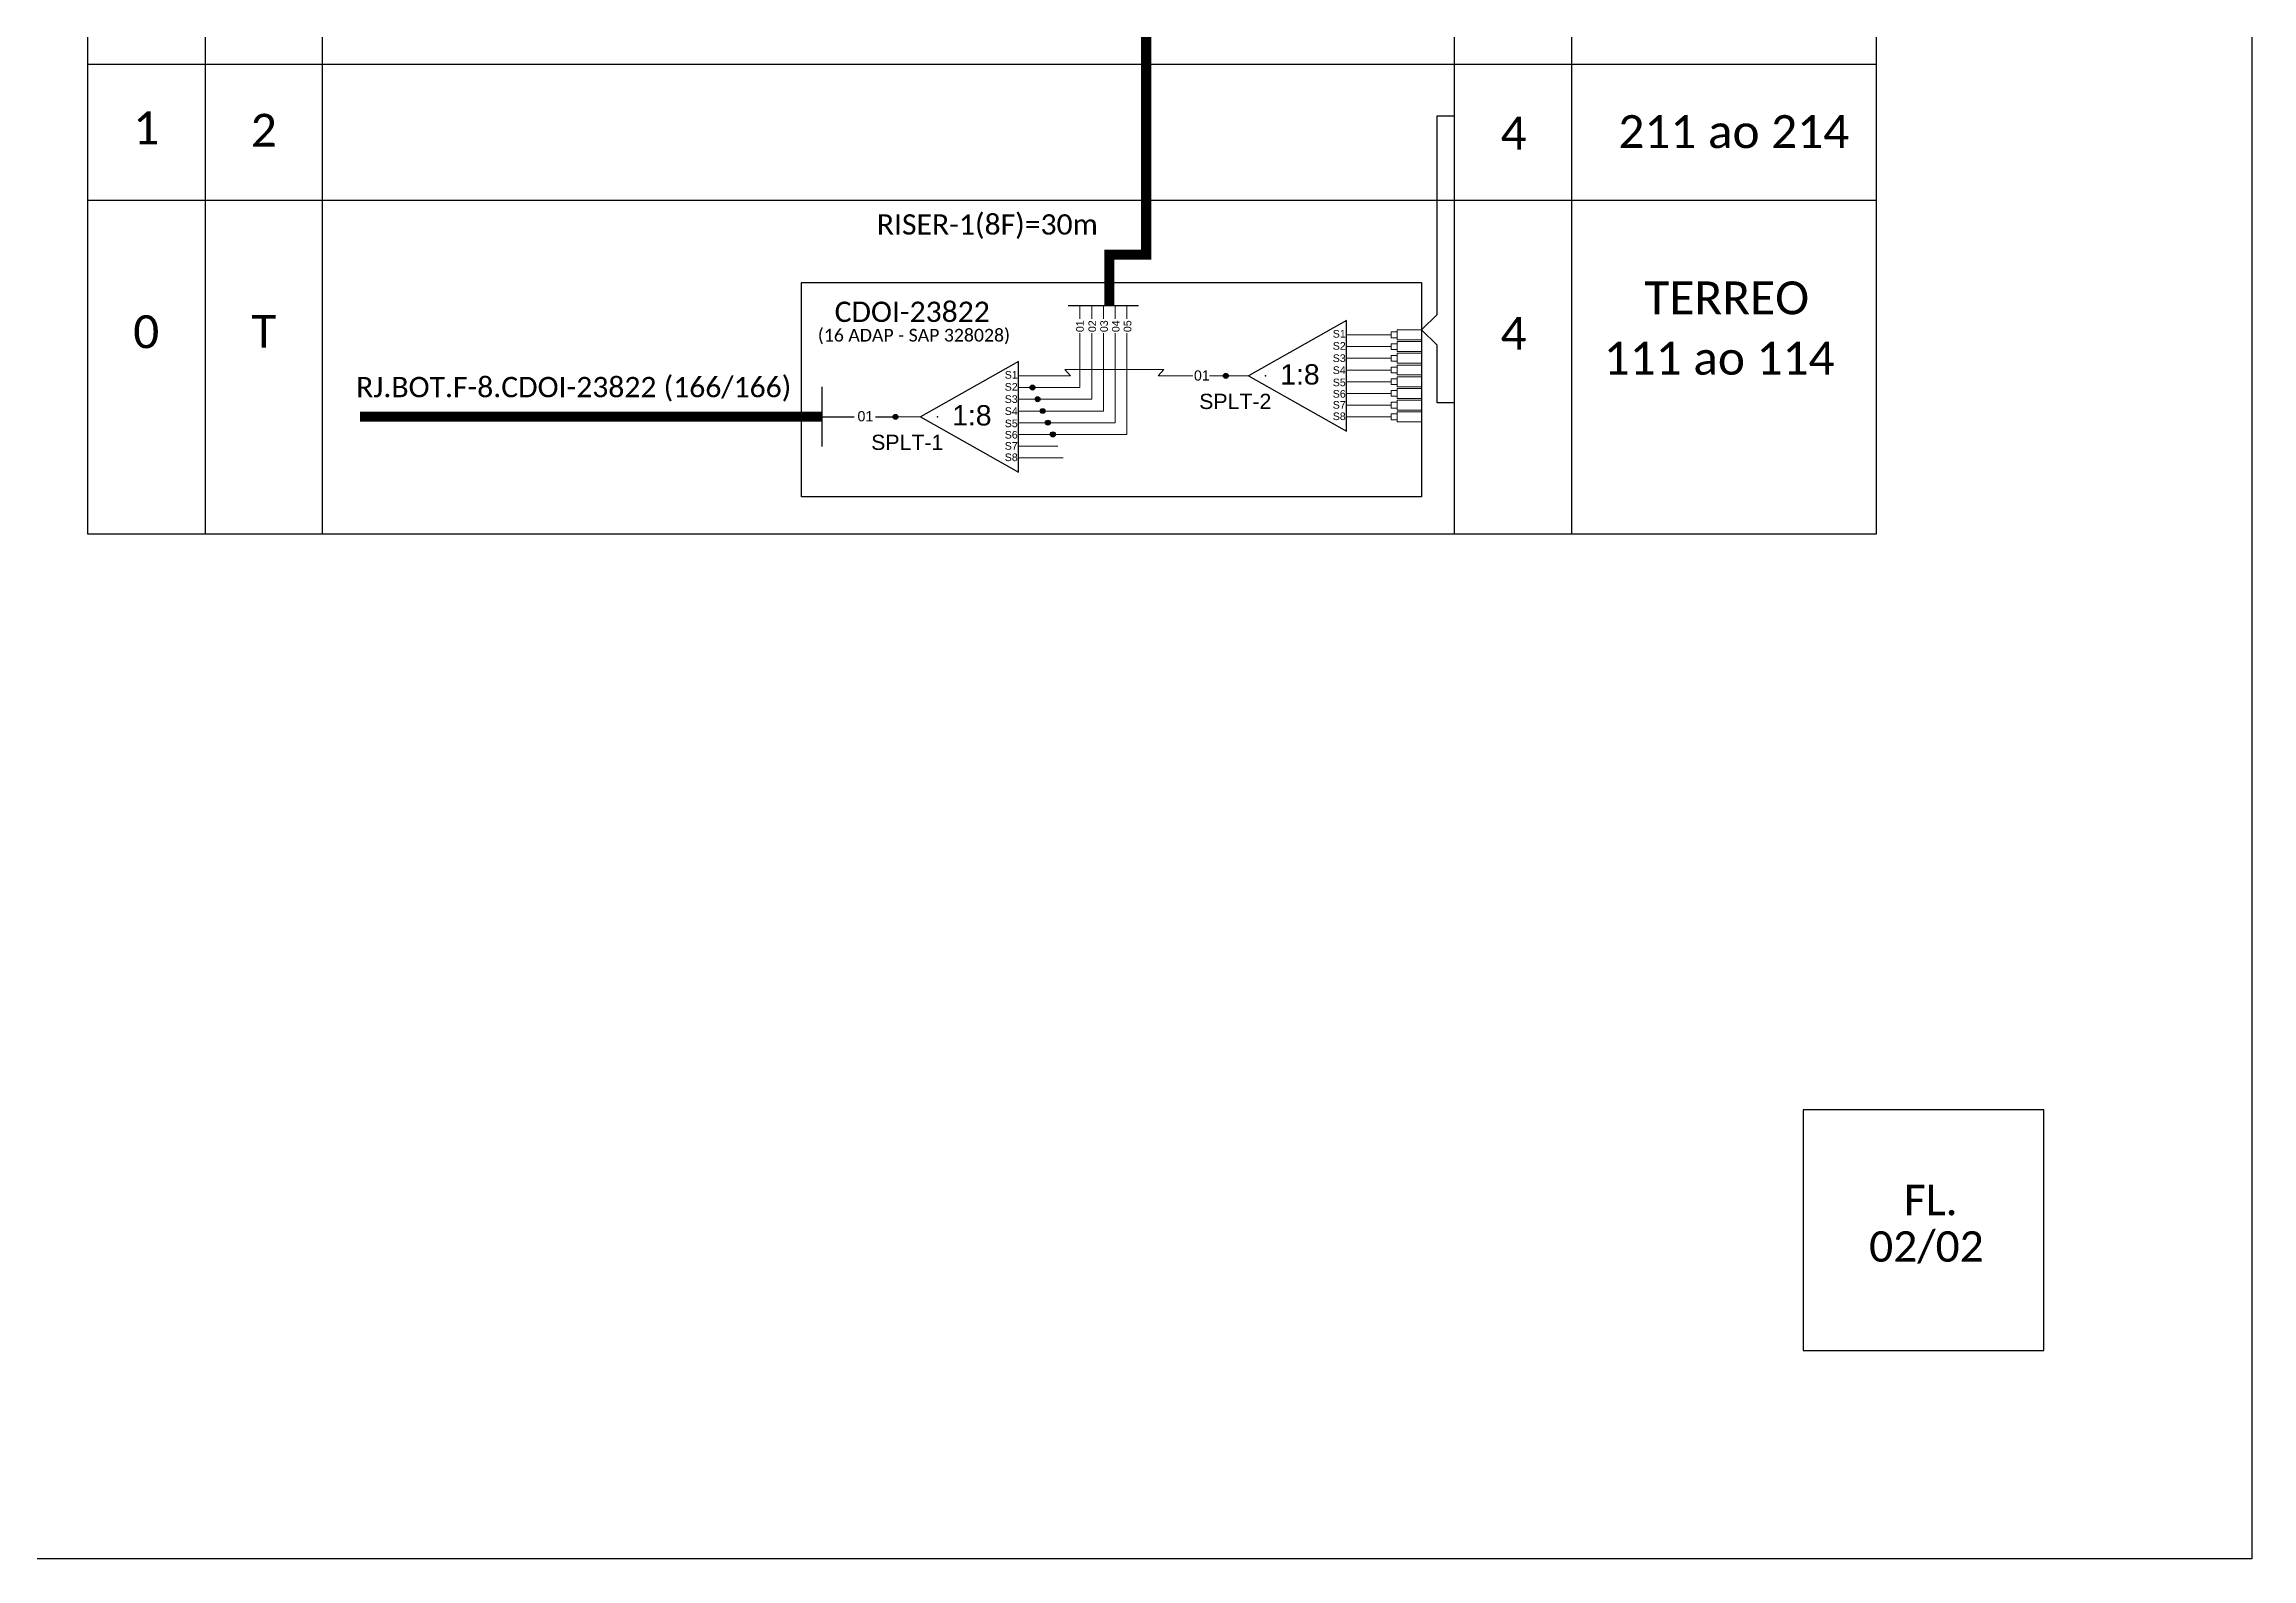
# Model space of a CAD drawing. Extents: x -4 to 1779, y 1 to 598.
# Drawn here: x 1561.1 to 1778.5, y 3.6 to 152.7 of the extents above; entities that cross this region are included whole.
import ezdxf
from ezdxf.enums import TextEntityAlignment as Align

# ---------------------------------------------------------------- set-up
doc = ezdxf.new("R2010")
doc.units = 0
doc.styles.add('ARIAL', font='arial.ttf')
doc.styles.add('WMF-Calibri0', font='calibri.ttf')

# ---------------------------------------------------------------- blocks, each defined once
blk = doc.blocks.new('SPLT_1-8_SC-APC')
at = {"color": 1}
blk.add_lwpolyline([(-7.37, -2.1), (-17.04, -7.55), (-7.37, -13), (-7.37, -2.1)], dxfattribs=at)
at = {"color": 3, "lineweight": 0}
for points in [[(-2.99, -3.51), (-7.37, -3.51)], [(-2.41, -3.02), (-2.41, -4)], [(-2.41, -3.02), (0, -3.02)], [(-2.41, -4), (0, -4)], [(-2.41, -4.17), (-2.41, -5.16)], [(-2.41, -4.17), (0, -4.17)], [(-7.37, -4.66), (-2.99, -4.66)], [(-7.37, -5.82), (-2.99, -5.82)], [(-2.41, -5.16), (0, -5.16)], [(-2.41, -5.32), (-2.41, -6.31)], [(-2.41, -5.32), (0, -5.32)], [(-2.41, -6.31), (0, -6.31)], [(-2.41, -6.48), (-2.41, -7.46)], [(-2.41, -6.48), (0, -6.48)], [(-7.37, -6.97), (-2.99, -6.97)], [(-7.37, -8.12), (-2.99, -8.12)], [(-2.41, -7.46), (0, -7.46)], [(-2.41, -7.63), (-2.41, -8.62)], [(-2.41, -7.63), (0, -7.63)], [(-2.41, -8.62), (0, -8.62)], [(-7.37, -9.28), (-2.99, -9.28)], [(-7.37, -10.43), (-2.99, -10.43)], [(-2.41, -8.78), (-2.41, -9.77)], [(-2.41, -8.78), (0, -8.78)], [(-2.41, -9.77), (0, -9.77)], [(-2.41, -9.94), (-2.41, -10.92)], [(-2.41, -9.94), (0, -9.94)], [(-7.37, -11.58), (-2.99, -11.58)], [(-2.41, -10.92), (0, -10.92)], [(-2.41, -11.09), (-2.41, -12.08)], [(-2.41, -11.09), (0, -11.09)], [(-2.41, -12.08), (0, -12.08)]]:
    blk.add_lwpolyline(points, dxfattribs=at)
for points in [[(-2.99, -3.22), (-2.41, -3.22), (-2.41, -3.8), (-2.99, -3.8)], [(-2.99, -4.38), (-2.41, -4.38), (-2.41, -4.95), (-2.99, -4.95)], [(-2.99, -5.53), (-2.41, -5.53), (-2.41, -6.1), (-2.99, -6.1)], [(-2.99, -6.68), (-2.41, -6.68), (-2.41, -7.26), (-2.99, -7.26)], [(-2.99, -7.84), (-2.41, -7.84), (-2.41, -8.41), (-2.99, -8.41)], [(-2.99, -8.99), (-2.41, -8.99), (-2.41, -9.56), (-2.99, -9.56)], [(-2.99, -10.14), (-2.41, -10.14), (-2.41, -10.72), (-2.99, -10.72)], [(-2.99, -11.3), (-2.41, -11.3), (-2.41, -11.87), (-2.99, -11.87)]]:
    blk.add_lwpolyline(points, close=True, dxfattribs=at)
at = {"color": 1, "lineweight": 0}
blk.add_lwpolyline([(-17.04, -7.55), (-19.26, -7.55)], dxfattribs=at)
at = {"color": 1, "style": 'ARIAL'}
for s, height, p in [('S1', 0.75, (-8.74, -3.78)), ('S2', 0.75, (-8.74, -4.97)), ('1:8', 2, (-13.91, -8.4)), ('S3', 0.75, (-8.74, -6.18)), ('S4', 0.75, (-8.74, -7.36)), ('S5', 0.75, (-8.74, -8.57)), ('S6', 0.75, (-8.74, -9.69)), ('S7', 0.75, (-8.74, -10.78)), ('S8', 0.75, (-8.74, -11.9))]:
    blk.add_text(s, height=height, dxfattribs=at).set_placement(p)
blk = doc.blocks.new('SPLITTER_')
blk.add_point((0, 0))
at = {"style": 'ARIAL', "flags": 4}
blk.add_attdef('SPLT', (0, -3.26), '', height=1.5, dxfattribs=at)

msp = doc.modelspace()

# ---------------------------------------------------------------- hatches: boundary and pattern name
h = msp.add_hatch(color=3)
h.dxf.hatch_style = 1
edge = h.paths.add_edge_path()
edge.add_arc((1677.49, 120.02), 0.242, 0, 360)
h = msp.add_hatch(color=3)
h.dxf.hatch_style = 1
edge = h.paths.add_edge_path()
edge.add_arc((1658.46, 118.87), 0.242, 0, 360)
h = msp.add_hatch(color=3)
h.dxf.hatch_style = 1
edge = h.paths.add_edge_path()
edge.add_arc((1658.96, 117.72), 0.242, 0, 360)
h = msp.add_hatch(color=3)
h.dxf.hatch_style = 1
edge = h.paths.add_edge_path()
edge.add_arc((1644.97, 115.99), 0.242, 0, 360)
h = msp.add_hatch(color=3)
h.dxf.hatch_style = 1
edge = h.paths.add_edge_path()
edge.add_arc((1659.46, 116.56), 0.242, 0, 360)
h = msp.add_hatch(color=3)
h.dxf.hatch_style = 1
edge = h.paths.add_edge_path()
edge.add_arc((1659.96, 115.41), 0.242, 0, 360)
h = msp.add_hatch(color=3)
h.dxf.hatch_style = 1
edge = h.paths.add_edge_path()
edge.add_arc((1660.46, 114.26), 0.242, 0, 360)

# ---------------------------------------------------------------- linework, layer by layer
at = {"color": 7}
msp.add_lwpolyline([(937.53, 597.56), (1778.53, 597.56), (1778.53, 3.56), (937.53, 3.56)], close=True, dxfattribs=at)
for points in [[(1565.4, 317.05), (1565.4, 104.47), (1741.56, 104.47), (1741.56, 317.05)], [(1588.54, 104.47), (1588.54, 317.05)], [(1699.97, 317.05), (1699.97, 104.47)], [(1576.97, 312.94), (1576.97, 104.47)], [(1711.55, 104.47), (1711.55, 308.83)], [(1565.4, 150.7), (1741.56, 150.7)], [(1565.4, 137.32), (1741.56, 137.32)]]:
    msp.add_lwpolyline(points)
at = {"color": 5, "const_width": 1}
msp.add_lwpolyline([(1669.65, 267.96), (1669.65, 131.96), (1666.02, 131.96), (1666.02, 126.94)], dxfattribs=at)
at = {"color": 3}
for points in [[(1699.98, 117.38), (1698.32, 117.38), (1698.32, 123.04), (1696.76, 124.55), (1698.32, 126.06), (1698.32, 145.62), (1699.97, 145.62)], [(1637.75, 116), (1640.91, 116)], [(1642.99, 115.99), (1644.97, 115.99)]]:
    msp.add_lwpolyline(points, dxfattribs=at)
at = {"color": 1}
msp.add_lwpolyline([(1635.71, 129.23), (1696.76, 129.23), (1696.76, 108.1), (1635.71, 108.1)], close=True, dxfattribs=at)
at = {"color": 5}
msp.add_lwpolyline([(1661.97, 126.94), (1668.91, 126.94)], dxfattribs=at)
at = {"color": 5, "lineweight": 0}
for points in [[(1663.13, 126.94), (1663.13, 125.65)], [(1664.29, 126.94), (1664.29, 125.65)], [(1665.44, 126.94), (1665.44, 125.65)], [(1666.6, 126.94), (1666.6, 125.65)], [(1667.76, 126.94), (1667.76, 125.65)], [(1658.7, 118.87), (1663.13, 118.87), (1663.13, 124.23)], [(1659.2, 117.72), (1664.29, 117.72), (1664.29, 124.22)], [(1659.7, 116.56), (1665.44, 116.56), (1665.44, 124.23)], [(1660.2, 115.41), (1666.6, 115.41), (1666.6, 124.23)], [(1660.7, 114.26), (1667.76, 114.26), (1667.76, 124.23)]]:
    msp.add_lwpolyline(points, dxfattribs=at)
at = {"color": 1}
for points in [[(1657.09, 121.44), (1647.42, 115.99), (1657.09, 110.54), (1657.09, 121.44)], [(1637.75, 113.08), (1637.75, 118.93)]]:
    msp.add_lwpolyline(points, dxfattribs=at)
at = {"color": 7, "lineweight": 0}
for points in [[(1657.09, 120.02), (1662.19, 120.02)], [(1662.19, 120.02), (1661.64, 120.65), (1665.32, 120.65)], [(1670.82, 120.02), (1671.38, 120.65), (1665.32, 120.65)], [(1674.26, 120.02), (1670.82, 120.02)], [(1677.25, 120.02), (1675.87, 120.02)], [(1657.09, 118.87), (1658.46, 118.87)], [(1657.09, 117.72), (1658.96, 117.72)], [(1657.09, 116.56), (1659.46, 116.56)], [(1657.09, 115.41), (1659.96, 115.41)], [(1657.09, 114.26), (1660.46, 114.26)], [(1657.09, 113.11), (1660.96, 113.11)], [(1657.09, 111.95), (1661.46, 111.95)]]:
    msp.add_lwpolyline(points, dxfattribs=at)
at = {"color": 1, "const_width": 1}
msp.add_lwpolyline([(1592.22, 116), (1637.75, 116)], dxfattribs=at)
at = {"color": 1, "lineweight": 0}
msp.add_lwpolyline([(1647.42, 115.99), (1645.2, 115.99)], dxfattribs=at)
at = {"color": 0}
msp.add_lwpolyline([(1758.03, 47.76), (1734.33, 47.76), (1734.33, 24.06), (1758.03, 24.06)], close=True, dxfattribs=at)
at = {"color": 3}
for centre in [(1677.49, 120.02), (1658.46, 118.87), (1658.96, 117.72), (1644.97, 115.99), (1659.46, 116.56), (1659.96, 115.41), (1660.46, 114.26)]:
    msp.add_circle(centre, 0.242, dxfattribs=at)

# ---------------------------------------------------------------- block references
msp.add_blockref('SPLT_1-8_SC-APC', (1696.76, 127.57), dxfattribs=at)
ref = msp.add_blockref('SPLITTER_', (1681.4, 120.02), dxfattribs=dict(xscale=-1))
ref.add_attrib('SPLT', 'SPLT-2', (1674.87, 116.76), dxfattribs={"height": 1.5, "style": 'ARIAL'})
ref = msp.add_blockref('SPLITTER_', (1649.1, 115.99), dxfattribs=dict(xscale=-1))
ref.add_attrib('SPLT', 'SPLT-1', (1642.57, 112.73), dxfattribs={"height": 1.5, "style": 'ARIAL'})

# ---------------------------------------------------------------- texts
at = {"color": 7, "style": 'WMF-Calibri0'}
for s, p in [('211 ao 214', (1716.15, 142.45)), ('TERREO', (1718.71, 126.08)), ('111 ao 114', (1714.71, 120.14))]:
    msp.add_text(s, height=3.24, dxfattribs=at).set_placement(p)
at = {"color": 5, "style": 'WMF-Calibri0'}
msp.add_text('RISER-1(8F)=30m', height=2, dxfattribs=at).set_placement((1643.13, 133.93))
at = {"color": 1}
for s, height, style, p in [('CDOI-23822', 2, 'WMF-Calibri0', (1638.97, 125.33)), ('RJ.BOT.F-8.CDOI-23822 (166/166)', 2, 'WMF-Calibri0', (1591.85, 117.92)), ('S1', 0.75, 'ARIAL', (1655.72, 119.75)), ('S2', 0.75, 'ARIAL', (1655.72, 118.57)), ('S3', 0.75, 'ARIAL', (1655.72, 117.36)), ('1:8', 2, 'ARIAL', (1650.54, 115.14)), ('S4', 0.75, 'ARIAL', (1655.72, 116.18)), ('S5', 0.75, 'ARIAL', (1655.72, 114.97)), ('S6', 0.75, 'ARIAL', (1655.72, 113.85)), ('S7', 0.75, 'ARIAL', (1655.72, 112.75)), ('S8', 0.75, 'ARIAL', (1655.72, 111.63))]:
    msp.add_text(s, height=height, dxfattribs=dict(at, style=style)).set_placement(p)
at = {"color": 1, "style": 'WMF-Calibri0'}
msp.add_text('(16 ADAP - SAP 328028)', height=1.25, dxfattribs=at).set_placement((1646.78, 123.4), align=Align.CENTER)
at = {"style": 'ARIAL'}
for s, p in [('01', (1663.13, 124.91)), ('02', (1664.34, 124.91)), ('03', (1665.5, 124.91)), ('04', (1666.65, 124.91)), ('05', (1667.81, 124.91))]:
    msp.add_text(s, height=0.75, rotation=90, dxfattribs=at).set_placement(p, align=Align.MIDDLE_CENTER)
for p in [(1675.13, 120.06), (1642, 116.05)]:
    msp.add_text('01', height=1, dxfattribs=at).set_placement(p, align=Align.MIDDLE_CENTER)
at = {"style": 'WMF-Calibri0'}
for s, p in [('FL.', (1744.26, 37.39)), ('02/02', (1740.84, 32.81))]:
    msp.add_text(s, height=3, dxfattribs=at).set_placement(p)
at = {"color": 7, "style": 'WMF-Calibri0'}
for tag, flags, p in [('1', 4, (1571.18, 144.44)), ('2', 4, (1582.76, 144.2)), ('4', 4, (1705.83, 143.92)), ('0', 4, (1571.18, 124.37)), ('T', 12, (1582.76, 124.41)), ('4', 4, (1705.83, 124.21))]:
    msp.add_attdef(tag, text='XX', height=3.24, dxfattribs=dict(at, flags=flags)).set_placement(p, align=Align.MIDDLE_CENTER)

doc.saveas('drawing.dxf')
